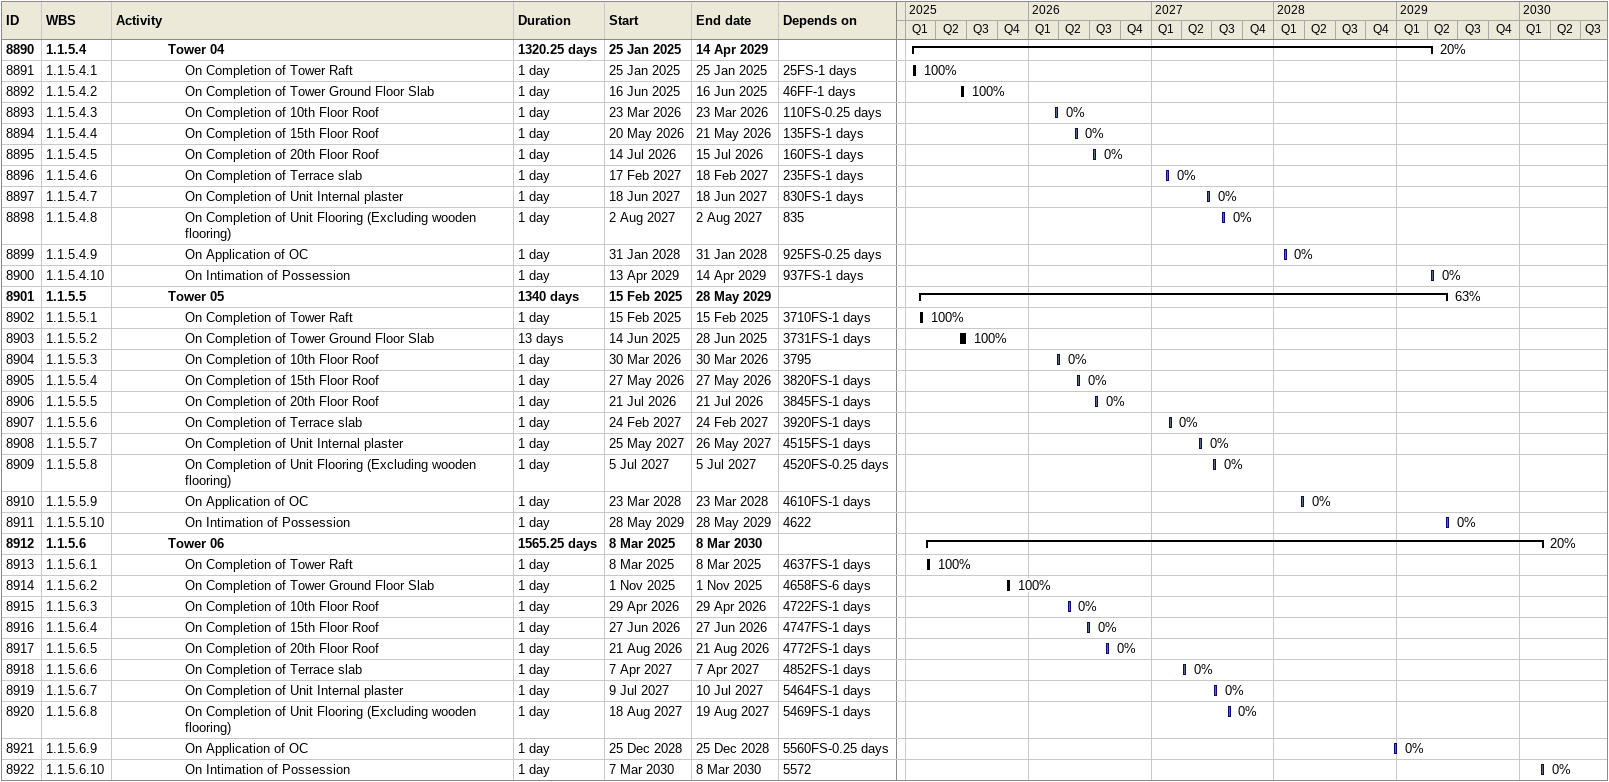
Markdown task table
| ID | WBS | Task | Duration | Start | Finish | Predecessors | % complete |
|---|---|---|---|---|---|---|---|
| 8890 | 1.1.5.4 | **Tower 04** | 1320.25d | 2025-01-25 | 2029-04-14 |  | 20 |
| 8891 | 1.1.5.4.1 | On Completion of Tower Raft | 1d | 2025-01-25 | 2025-01-25 | 25FS-1d | 100 |
| 8892 | 1.1.5.4.2 | On Completion of Tower Ground Floor Slab | 1d | 2025-06-16 | 2025-06-16 | 46FF-1d | 100 |
| 8893 | 1.1.5.4.3 | On Completion of 10th Floor Roof | 1d | 2026-03-23 | 2026-03-23 | 110FS-0.25d | 0 |
| 8894 | 1.1.5.4.4 | On Completion of 15th Floor Roof | 1d | 2026-05-20 | 2026-05-21 | 135FS-1d | 0 |
| 8895 | 1.1.5.4.5 | On Completion of 20th Floor Roof | 1d | 2026-07-14 | 2026-07-15 | 160FS-1d | 0 |
| 8896 | 1.1.5.4.6 | On Completion of Terrace slab | 1d | 2027-02-17 | 2027-02-18 | 235FS-1d | 0 |
| 8897 | 1.1.5.4.7 | On Completion of Unit Internal plaster | 1d | 2027-06-18 | 2027-06-18 | 830FS-1d | 0 |
| 8898 | 1.1.5.4.8 | On Completion of Unit Flooring (Excluding wooden flooring) | 1d | 2027-08-02 | 2027-08-02 | 835 | 0 |
| 8899 | 1.1.5.4.9 | On Application of OC | 1d | 2028-01-31 | 2028-01-31 | 925FS-0.25d | 0 |
| 8900 | 1.1.5.4.10 | On Intimation of Possession | 1d | 2029-04-13 | 2029-04-14 | 937FS-1d | 0 |
| 8901 | 1.1.5.5 | **Tower 05** | 1340d | 2025-02-15 | 2029-05-28 |  | 63 |
| 8902 | 1.1.5.5.1 | On Completion of Tower Raft | 1d | 2025-02-15 | 2025-02-15 | 3710FS-1d | 100 |
| 8903 | 1.1.5.5.2 | On Completion of Tower Ground Floor Slab | 13d | 2025-06-14 | 2025-06-28 | 3731FS-1d | 100 |
| 8904 | 1.1.5.5.3 | On Completion of 10th Floor Roof | 1d | 2026-03-30 | 2026-03-30 | 3795 | 0 |
| 8905 | 1.1.5.5.4 | On Completion of 15th Floor Roof | 1d | 2026-05-27 | 2026-05-27 | 3820FS-1d | 0 |
| 8906 | 1.1.5.5.5 | On Completion of 20th Floor Roof | 1d | 2026-07-21 | 2026-07-21 | 3845FS-1d | 0 |
| 8907 | 1.1.5.5.6 | On Completion of Terrace slab | 1d | 2027-02-24 | 2027-02-24 | 3920FS-1d | 0 |
| 8908 | 1.1.5.5.7 | On Completion of Unit Internal plaster | 1d | 2027-05-25 | 2027-05-26 | 4515FS-1d | 0 |
| 8909 | 1.1.5.5.8 | On Completion of Unit Flooring (Excluding wooden flooring) | 1d | 2027-07-05 | 2027-07-05 | 4520FS-0.25d | 0 |
| 8910 | 1.1.5.5.9 | On Application of OC | 1d | 2028-03-23 | 2028-03-23 | 4610FS-1d | 0 |
| 8911 | 1.1.5.5.10 | On Intimation of Possession | 1d | 2029-05-28 | 2029-05-28 | 4622 | 0 |
| 8912 | 1.1.5.6 | **Tower 06** | 1565.25d | 2025-03-08 | 2030-03-08 |  | 20 |
| 8913 | 1.1.5.6.1 | On Completion of Tower Raft | 1d | 2025-03-08 | 2025-03-08 | 4637FS-1d | 100 |
| 8914 | 1.1.5.6.2 | On Completion of Tower Ground Floor Slab | 1d | 2025-11-01 | 2025-11-01 | 4658FS-6d | 100 |
| 8915 | 1.1.5.6.3 | On Completion of 10th Floor Roof | 1d | 2026-04-29 | 2026-04-29 | 4722FS-1d | 0 |
| 8916 | 1.1.5.6.4 | On Completion of 15th Floor Roof | 1d | 2026-06-27 | 2026-06-27 | 4747FS-1d | 0 |
| 8917 | 1.1.5.6.5 | On Completion of 20th Floor Roof | 1d | 2026-08-21 | 2026-08-21 | 4772FS-1d | 0 |
| 8918 | 1.1.5.6.6 | On Completion of Terrace slab | 1d | 2027-04-07 | 2027-04-07 | 4852FS-1d | 0 |
| 8919 | 1.1.5.6.7 | On Completion of Unit Internal plaster | 1d | 2027-07-09 | 2027-07-10 | 5464FS-1d | 0 |
| 8920 | 1.1.5.6.8 | On Completion of Unit Flooring (Excluding wooden flooring) | 1d | 2027-08-18 | 2027-08-19 | 5469FS-1d | 0 |
| 8921 | 1.1.5.6.9 | On Application of OC | 1d | 2028-12-25 | 2028-12-25 | 5560FS-0.25d | 0 |
| 8922 | 1.1.5.6.10 | On Intimation of Possession | 1d | 2030-03-07 | 2030-03-08 | 5572 | 0 |
